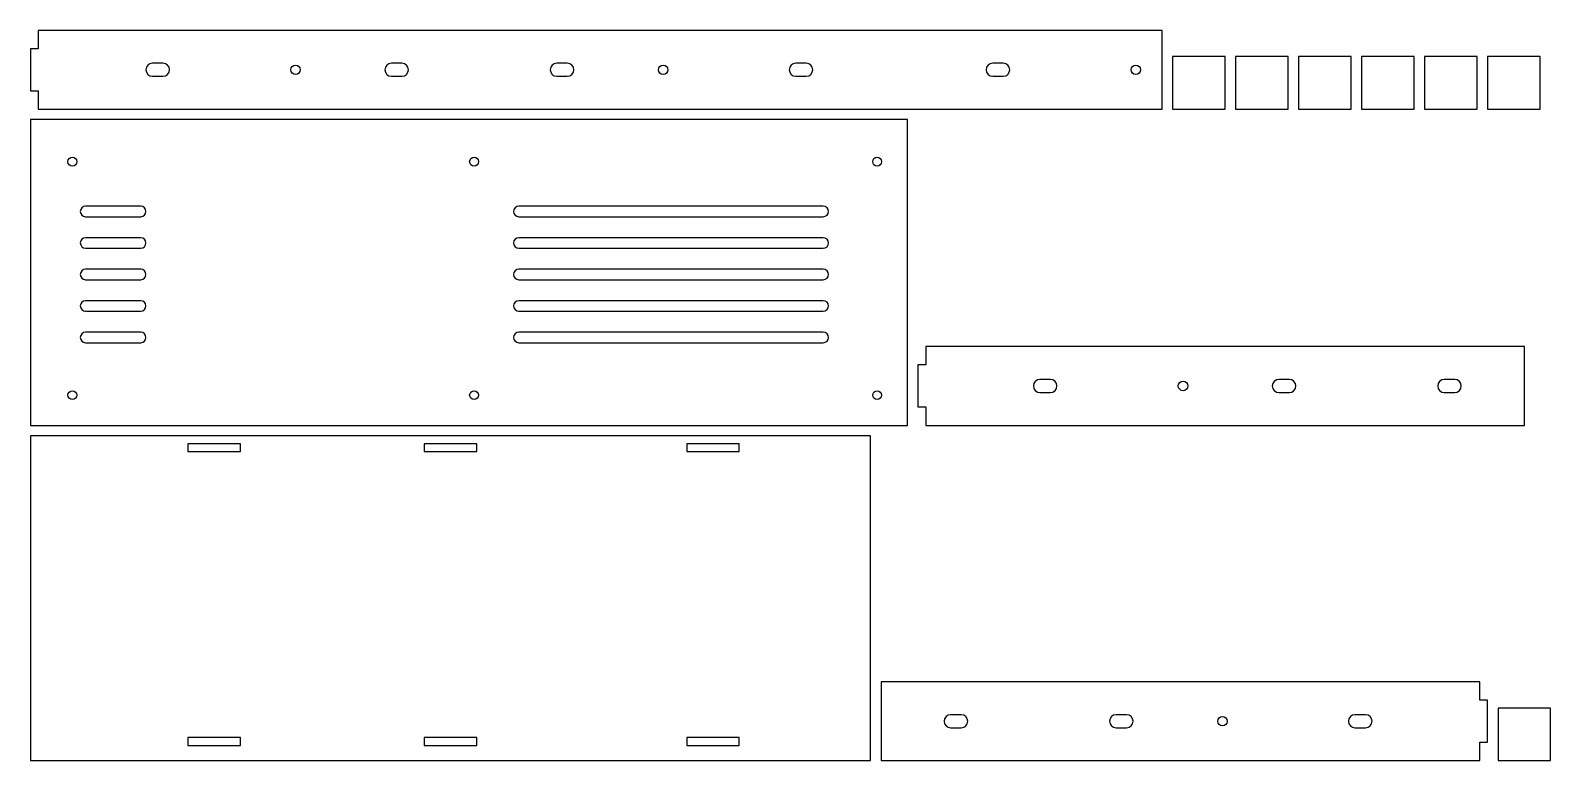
# Model space of a CAD drawing. Header units: millimetres. Extents: x 4 to 583, y 4 to 282.
import ezdxf

# ---------------------------------------------------------------- set-up
doc = ezdxf.new("R2010")
doc.units = ezdxf.units.MM
doc.layers.add('CUT', color=1, linetype='Continuous')

msp = doc.modelspace()

# ---------------------------------------------------------------- linework, layer by layer
at = {"layer": 'CUT'}
for points in [[(435, 252.25), (435, 282.25), (7, 282.25), (7, 275.25), (4, 275.25), (4, 259.25), (7, 259.25), (7, 252.25)], [(439, 252.25), (459, 252.25), (459, 272.25), (439, 272.25)], [(463, 252.25), (483, 252.25), (483, 272.25), (463, 272.25)], [(487, 252.25), (507, 252.25), (507, 272.25), (487, 272.25)], [(511, 252.25), (531, 252.25), (531, 272.25), (511, 272.25)], [(535, 252.25), (555, 252.25), (555, 272.25), (535, 272.25)], [(559, 252.25), (579, 252.25), (579, 272.25), (559, 272.25)], [(50.5, 269.75), (49.543, 269.56), (48.732, 269.018), (48.19, 268.207), (48, 267.25), (48.19, 266.293), (48.732, 265.482), (49.543, 264.94), (50.5, 264.75), (54.5, 264.75), (55.457, 264.94), (56.268, 265.482), (56.81, 266.293), (57, 267.25), (56.81, 268.207), (56.268, 269.018), (55.457, 269.56), (54.5, 269.75)], [(141.5, 269.75), (140.543, 269.56), (139.732, 269.018), (139.19, 268.207), (139, 267.25), (139.19, 266.293), (139.732, 265.482), (140.543, 264.94), (141.5, 264.75), (145.5, 264.75), (146.457, 264.94), (147.268, 265.482), (147.81, 266.293), (148, 267.25), (147.81, 268.207), (147.268, 269.018), (146.457, 269.56), (145.5, 269.75)], [(204.5, 269.75), (203.543, 269.56), (202.732, 269.018), (202.19, 268.207), (202, 267.25), (202.19, 266.293), (202.732, 265.482), (203.543, 264.94), (204.5, 264.75), (208.5, 264.75), (209.457, 264.94), (210.268, 265.482), (210.81, 266.293), (211, 267.25), (210.81, 268.207), (210.268, 269.018), (209.457, 269.56), (208.5, 269.75)], [(295.5, 269.75), (294.543, 269.56), (293.732, 269.018), (293.19, 268.207), (293, 267.25), (293.19, 266.293), (293.732, 265.482), (294.543, 264.94), (295.5, 264.75), (299.5, 264.75), (300.457, 264.94), (301.268, 265.482), (301.81, 266.293), (302, 267.25), (301.81, 268.207), (301.268, 269.018), (300.457, 269.56), (299.5, 269.75)], [(370.5, 269.75), (369.543, 269.56), (368.732, 269.018), (368.19, 268.207), (368, 267.25), (368.19, 266.293), (368.732, 265.482), (369.543, 264.94), (370.5, 264.75), (374.5, 264.75), (375.457, 264.94), (376.268, 265.482), (376.81, 266.293), (377, 267.25), (376.81, 268.207), (376.268, 269.018), (375.457, 269.56), (374.5, 269.75)], [(338, 131.75), (338, 248.25), (4, 248.25), (4, 131.75)], [(25, 215.25), (24.235, 215.098), (23.586, 214.664), (23.152, 214.015), (23, 213.25), (23.152, 212.485), (23.586, 211.836), (24.235, 211.402), (25, 211.25), (46, 211.25), (46.765, 211.402), (47.414, 211.836), (47.848, 212.485), (48, 213.25), (47.848, 214.015), (47.414, 214.664), (46.765, 215.098), (46, 215.25)], [(190, 215.25), (189.235, 215.098), (188.586, 214.664), (188.152, 214.015), (188, 213.25), (188.152, 212.485), (188.586, 211.836), (189.235, 211.402), (190, 211.25), (306, 211.25), (306.765, 211.402), (307.414, 211.836), (307.848, 212.485), (308, 213.25), (307.848, 214.015), (307.414, 214.664), (306.765, 215.098), (306, 215.25)], [(25, 203.25), (24.235, 203.098), (23.586, 202.664), (23.152, 202.015), (23, 201.25), (23.152, 200.485), (23.586, 199.836), (24.235, 199.402), (25, 199.25), (46, 199.25), (46.765, 199.402), (47.414, 199.836), (47.848, 200.485), (48, 201.25), (47.848, 202.015), (47.414, 202.664), (46.765, 203.098), (46, 203.25)], [(190, 203.25), (189.235, 203.098), (188.586, 202.664), (188.152, 202.015), (188, 201.25), (188.152, 200.485), (188.586, 199.836), (189.235, 199.402), (190, 199.25), (306, 199.25), (306.765, 199.402), (307.414, 199.836), (307.848, 200.485), (308, 201.25), (307.848, 202.015), (307.414, 202.664), (306.765, 203.098), (306, 203.25)], [(25, 191.25), (24.235, 191.098), (23.586, 190.664), (23.152, 190.015), (23, 189.25), (23.152, 188.485), (23.586, 187.836), (24.235, 187.402), (25, 187.25), (46, 187.25), (46.765, 187.402), (47.414, 187.836), (47.848, 188.485), (48, 189.25), (47.848, 190.015), (47.414, 190.664), (46.765, 191.098), (46, 191.25)], [(190, 191.25), (189.235, 191.098), (188.586, 190.664), (188.152, 190.015), (188, 189.25), (188.152, 188.485), (188.586, 187.836), (189.235, 187.402), (190, 187.25), (306, 187.25), (306.765, 187.402), (307.414, 187.836), (307.848, 188.485), (308, 189.25), (307.848, 190.015), (307.414, 190.664), (306.765, 191.098), (306, 191.25)], [(25, 179.25), (24.235, 179.098), (23.586, 178.664), (23.152, 178.015), (23, 177.25), (23.152, 176.485), (23.586, 175.836), (24.235, 175.402), (25, 175.25), (46, 175.25), (46.765, 175.402), (47.414, 175.836), (47.848, 176.485), (48, 177.25), (47.848, 178.015), (47.414, 178.664), (46.765, 179.098), (46, 179.25)], [(190, 179.25), (189.235, 179.098), (188.586, 178.664), (188.152, 178.015), (188, 177.25), (188.152, 176.485), (188.586, 175.836), (189.235, 175.402), (190, 175.25), (306, 175.25), (306.765, 175.402), (307.414, 175.836), (307.848, 176.485), (308, 177.25), (307.848, 178.015), (307.414, 178.664), (306.765, 179.098), (306, 179.25)], [(25, 167.25), (24.235, 167.098), (23.586, 166.664), (23.152, 166.015), (23, 165.25), (23.152, 164.485), (23.586, 163.836), (24.235, 163.402), (25, 163.25), (46, 163.25), (46.765, 163.402), (47.414, 163.836), (47.848, 164.485), (48, 165.25), (47.848, 166.015), (47.414, 166.664), (46.765, 167.098), (46, 167.25)], [(190, 167.25), (189.235, 167.098), (188.586, 166.664), (188.152, 166.015), (188, 165.25), (188.152, 164.485), (188.586, 163.836), (189.235, 163.402), (190, 163.25), (306, 163.25), (306.765, 163.402), (307.414, 163.836), (307.848, 164.485), (308, 165.25), (307.848, 166.015), (307.414, 166.664), (306.765, 167.098), (306, 167.25)], [(573, 131.75), (573, 161.75), (345, 161.75), (345, 154.75), (342, 154.75), (342, 138.75), (345, 138.75), (345, 131.75)], [(388.5, 149.25), (387.543, 149.06), (386.732, 148.518), (386.19, 147.707), (386, 146.75), (386.19, 145.793), (386.732, 144.982), (387.543, 144.44), (388.5, 144.25), (392.5, 144.25), (393.457, 144.44), (394.268, 144.982), (394.81, 145.793), (395, 146.75), (394.81, 147.707), (394.268, 148.518), (393.457, 149.06), (392.5, 149.25)], [(479.5, 149.25), (478.543, 149.06), (477.732, 148.518), (477.19, 147.707), (477, 146.75), (477.19, 145.793), (477.732, 144.982), (478.543, 144.44), (479.5, 144.25), (483.5, 144.25), (484.457, 144.44), (485.268, 144.982), (485.81, 145.793), (486, 146.75), (485.81, 147.707), (485.268, 148.518), (484.457, 149.06), (483.5, 149.25)], [(542.5, 149.25), (541.543, 149.06), (540.732, 148.518), (540.19, 147.707), (540, 146.75), (540.19, 145.793), (540.732, 144.982), (541.543, 144.44), (542.5, 144.25), (546.5, 144.25), (547.457, 144.44), (548.268, 144.982), (548.81, 145.793), (549, 146.75), (548.81, 147.707), (548.268, 148.518), (547.457, 149.06), (546.5, 149.25)], [(324, 4), (324, 127.75), (4, 127.75), (4, 4)], [(84, 121.75), (84, 124.75), (64, 124.75), (64, 121.75)], [(174, 121.75), (174, 124.75), (154, 124.75), (154, 121.75)], [(274, 121.75), (274, 124.75), (254, 124.75), (254, 121.75)], [(556, 4), (556, 11), (559, 11), (559, 27), (556, 27), (556, 34), (328, 34), (328, 4)], [(563, 4), (583, 4), (583, 24), (563, 24)], [(354.5, 21.5), (353.543, 21.31), (352.732, 20.768), (352.19, 19.957), (352, 19), (352.19, 18.043), (352.732, 17.232), (353.543, 16.69), (354.5, 16.5), (358.5, 16.5), (359.457, 16.69), (360.268, 17.232), (360.81, 18.043), (361, 19), (360.81, 19.957), (360.268, 20.768), (359.457, 21.31), (358.5, 21.5)], [(417.5, 21.5), (416.543, 21.31), (415.732, 20.768), (415.19, 19.957), (415, 19), (415.19, 18.043), (415.732, 17.232), (416.543, 16.69), (417.5, 16.5), (421.5, 16.5), (422.457, 16.69), (423.268, 17.232), (423.81, 18.043), (424, 19), (423.81, 19.957), (423.268, 20.768), (422.457, 21.31), (421.5, 21.5)], [(508.5, 21.5), (507.543, 21.31), (506.732, 20.768), (506.19, 19.957), (506, 19), (506.19, 18.043), (506.732, 17.232), (507.543, 16.69), (508.5, 16.5), (512.5, 16.5), (513.457, 16.69), (514.268, 17.232), (514.81, 18.043), (515, 19), (514.81, 19.957), (514.268, 20.768), (513.457, 21.31), (512.5, 21.5)], [(84, 9.75), (84, 12.75), (64, 12.75), (64, 9.75)], [(174, 9.75), (174, 12.75), (154, 12.75), (154, 9.75)], [(274, 9.75), (274, 12.75), (254, 12.75), (254, 9.75)]]:
    msp.add_lwpolyline(points, close=True, dxfattribs=at)
for centre, radius in [((105, 267.25), 1.8), ((245, 267.25), 1.8), ((425, 267.25), 1.8), ((20, 232.25), 1.7), ((173, 232.25), 1.7), ((326.5, 232.25), 1.7), ((20, 143.25), 1.7), ((173, 143.25), 1.7), ((326.5, 143.25), 1.7), ((443, 146.75), 1.8), ((458, 19), 1.8)]:
    msp.add_circle(centre, radius, dxfattribs=at)

doc.saveas('drawing.dxf')
